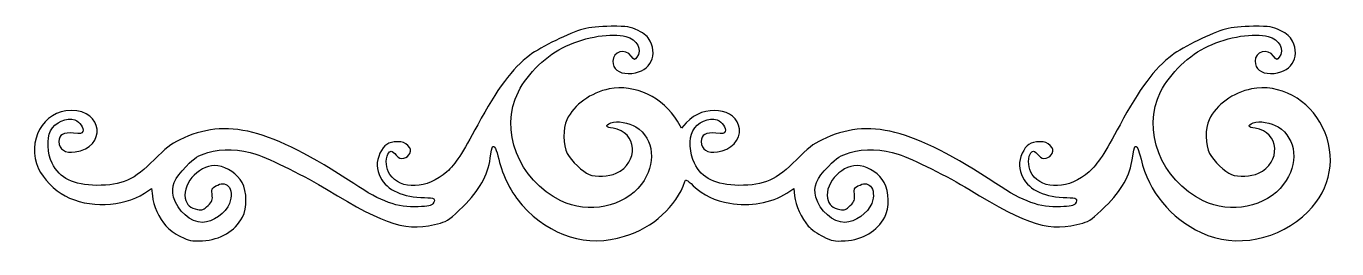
# Model space of a CAD drawing. Header units: centimetres. Extents: x -11.2 to 11.2, y -2 to 1.8.
import ezdxf

# ---------------------------------------------------------------- set-up
doc = ezdxf.new("R2010")
doc.units = ezdxf.units.CM
doc.header["$MEASUREMENT"] = 0
doc.layers.add('Layer 1', color=7, linetype='Continuous')

msp = doc.modelspace()

# ---------------------------------------------------------------- linework, layer by layer
at = {"layer": 'Layer 1'}
msp.add_open_spline([(-8.56077, -1.75366), (-8.65081, -1.70813), (-8.76272, -1.62732), (-8.80945, -1.5741), (-8.80945, -1.5741), (-8.92142, -1.44657), (-9.02471, -1.21672), (-9.03958, -1.06199), (-9.03958, -1.06199), (-9.03958, -1.06199), (-9.05153, -0.93764), (-9.05153, -0.93764), (-9.05153, -0.93764), (-9.05153, -0.93764), (-9.17409, -1.0154), (-9.17409, -1.0154), (-9.17409, -1.0154), (-9.55029, -1.2541), (-10.1298, -1.27435), (-10.52696, -1.06267), (-10.52696, -1.06267), (-10.70831, -0.96601), (-10.90725, -0.7627), (-10.97998, -0.59969), (-10.97998, -0.59969), (-11.19107, -0.1266), (-10.90481, 0.38878), (-10.42719, 0.39556), (-10.42719, 0.39556), (-9.87784, 0.40335), (-9.81557, -0.23124), (-10.3577, -0.31254), (-10.3577, -0.31254), (-10.52564, -0.33772), (-10.6316, -0.26972), (-10.63238, -0.13625), (-10.63238, -0.13625), (-10.63308, -0.01869), (-10.55157, 0.02916), (-10.38585, 0.00845), (-10.38585, 0.00845), (-10.26525, -0.00662), (-10.24, -0.00236), (-10.22548, 0.03546), (-10.22548, 0.03546), (-10.20253, 0.09529), (-10.2748, 0.20117), (-10.36096, 0.23392), (-10.36096, 0.23392), (-10.49732, 0.28577), (-10.70232, 0.19339), (-10.77871, 0.04567), (-10.77871, 0.04567), (-10.84392, -0.08043), (-10.82981, -0.34279), (-10.74912, -0.50473), (-10.74912, -0.50473), (-10.62122, -0.76139), (-10.38156, -0.88021), (-9.98953, -0.88133), (-9.98953, -0.88133), (-9.55463, -0.88258), (-9.34582, -0.78956), (-9.00676, -0.44357), (-9.00676, -0.44357), (-8.81682, -0.24976), (-8.72655, -0.17956), (-8.56904, -0.10321), (-8.56904, -0.10321), (-7.77953, 0.27951), (-7.03761, 0.09214), (-5.6057, -0.85161), (-5.6057, -0.85161), (-5.12646, -1.16747), (-4.86593, -1.26095), (-4.50632, -1.2461), (-4.50632, -1.2461), (-4.3424, -1.23933), (-4.274, -1.22595), (-4.25577, -1.1971), (-4.25577, -1.1971), (-4.20088, -1.11027), (-4.22611, -1.09127), (-4.39629, -1.09127), (-4.39629, -1.09127), (-4.75525, -1.09127), (-5.04172, -0.96066), (-5.1493, -0.74796), (-5.1493, -0.74796), (-5.2214, -0.6054), (-5.22412, -0.47926), (-5.1582, -0.33409), (-5.1582, -0.33409), (-5.09339, -0.19139), (-5.01402, -0.13877), (-4.8636, -0.13877), (-4.8636, -0.13877), (-4.76802, -0.13877), (-4.72848, -0.15295), (-4.67991, -0.20465), (-4.67991, -0.20465), (-4.62696, -0.26101), (-4.62234, -0.28002), (-4.64794, -0.33621), (-4.64794, -0.33621), (-4.6644, -0.37233), (-4.71007, -0.40997), (-4.74944, -0.41985), (-4.74944, -0.41985), (-4.80681, -0.43425), (-4.833, -0.42389), (-4.88137, -0.36767), (-4.88137, -0.36767), (-4.95314, -0.28423), (-4.98584, -0.27983), (-5.02269, -0.34869), (-5.02269, -0.34869), (-5.06979, -0.4367), (-5.05457, -0.60058), (-4.99055, -0.69479), (-4.99055, -0.69479), (-4.80535, -0.96731), (-4.34533, -0.94709), (-4.01879, -0.65208), (-4.01879, -0.65208), (-3.87013, -0.51778), (-3.75379, -0.34065), (-3.49047, 0.15228), (-3.49047, 0.15228), (-3.16801, 0.7559), (-2.89525, 1.12108), (-2.60669, 1.3355), (-2.60669, 1.3355), (-2.40797, 1.48315), (-1.92341, 1.7197), (-1.68987, 1.78305), (-1.68987, 1.78305), (-1.57444, 1.81436), (-1.41784, 1.83014), (-1.21362, 1.83104), (-1.21362, 1.83104), (-0.93162, 1.83228), (-0.89817, 1.82689), (-0.75661, 1.75738), (-0.75661, 1.75738), (-0.64077, 1.70049), (-0.59123, 1.6576), (-0.55156, 1.57984), (-0.55156, 1.57984), (-0.40384, 1.2903), (-0.58118, 1.0254), (-0.92273, 1.0254), (-0.92273, 1.0254), (-1.08468, 1.0254), (-1.18716, 1.10624), (-1.18716, 1.23398), (-1.18716, 1.23398), (-1.18716, 1.40195), (-0.9767, 1.46142), (-0.87187, 1.32306), (-0.87187, 1.32306), (-0.81812, 1.25212), (-0.81574, 1.25159), (-0.77706, 1.30166), (-0.77706, 1.30166), (-0.67769, 1.43026), (-0.76934, 1.60361), (-0.9655, 1.65808), (-0.9655, 1.65808), (-1.20045, 1.72331), (-1.6461, 1.65188), (-1.98608, 1.49449), (-1.98608, 1.49449), (-2.30854, 1.34522), (-2.63806, 1.02875), (-2.79762, 0.71508), (-2.79762, 0.71508), (-3.12891, 0.06384), (-2.7971, -0.78689), (-2.07153, -1.14658), (-2.07153, -1.14658), (-1.60748, -1.37663), (-0.99495, -1.25029), (-0.69972, -0.86364), (-0.69972, -0.86364), (-0.43735, -0.52003), (-0.47865, -0.08414), (-0.79234, 0.11388), (-0.79234, 0.11388), (-0.91537, 0.19155), (-1.11386, 0.22305), (-1.22024, 0.1818), (-1.22024, 0.1818), (-1.32393, 0.14159), (-1.31028, 0.10865), (-1.18284, 0.09155), (-1.18284, 0.09155), (-0.77034, 0.03622), (-0.73323, -0.49912), (-1.12973, -0.67451), (-1.12973, -0.67451), (-1.26067, -0.73243), (-1.47133, -0.7428), (-1.59045, -0.69718), (-1.59045, -0.69718), (-1.69541, -0.65699), (-1.89685, -0.46273), (-1.96251, -0.33839), (-1.96251, -0.33839), (-2.03699, -0.19736), (-2.04129, 0.09449), (-1.97099, 0.23761), (-1.97099, 0.23761), (-1.8445, 0.49517), (-1.56439, 0.69865), (-1.24645, 0.76395), (-1.24645, 0.76395), (-0.82105, 0.85132), (-0.32102, 0.6133), (-0.08341, 0.21033), (-0.08341, 0.21033), (-0.08341, 0.21033), (-0.01623, 0.0964), (-0.01623, 0.0964), (-0.01623, 0.0964), (-0.01623, 0.0964), (0.06637, 0.18658), (0.06637, 0.18658), (0.06637, 0.18658), (0.36315, 0.51055), (0.92833, 0.44541), (0.97275, 0.08212), (0.97275, 0.08212), (0.9955, -0.10396), (0.82988, -0.27747), (0.59605, -0.31254), (0.59605, -0.31254), (0.42811, -0.33772), (0.32215, -0.26972), (0.32137, -0.13625), (0.32137, -0.13625), (0.32067, -0.01869), (0.40218, 0.02916), (0.5679, 0.00845), (0.5679, 0.00845), (0.6885, -0.00662), (0.71375, -0.00236), (0.72827, 0.03546), (0.72827, 0.03546), (0.75122, 0.09529), (0.67895, 0.20117), (0.59279, 0.23392), (0.59279, 0.23392), (0.45643, 0.28577), (0.25143, 0.19339), (0.17504, 0.04567), (0.17504, 0.04567), (0.10983, -0.08043), (0.12394, -0.34279), (0.20463, -0.50473), (0.20463, -0.50473), (0.33253, -0.76139), (0.57219, -0.88021), (0.96422, -0.88133), (0.96422, -0.88133), (1.39912, -0.88258), (1.60793, -0.78956), (1.94699, -0.44357), (1.94699, -0.44357), (2.13693, -0.24976), (2.2272, -0.17956), (2.38471, -0.10321), (2.38471, -0.10321), (3.17422, 0.27951), (3.91614, 0.09214), (5.34805, -0.85161), (5.34805, -0.85161), (5.82729, -1.16747), (6.08782, -1.26095), (6.44743, -1.2461), (6.44743, -1.2461), (6.61135, -1.23933), (6.67975, -1.22595), (6.69798, -1.1971), (6.69798, -1.1971), (6.75287, -1.11027), (6.72764, -1.09127), (6.55746, -1.09127), (6.55746, -1.09127), (6.1985, -1.09127), (5.91203, -0.96066), (5.80445, -0.74796), (5.80445, -0.74796), (5.73235, -0.6054), (5.72963, -0.47926), (5.79555, -0.33409), (5.79555, -0.33409), (5.86036, -0.19139), (5.93973, -0.13877), (6.09015, -0.13877), (6.09015, -0.13877), (6.18573, -0.13877), (6.22527, -0.15295), (6.27384, -0.20465), (6.27384, -0.20465), (6.32679, -0.26101), (6.33141, -0.28002), (6.30581, -0.33621), (6.30581, -0.33621), (6.28935, -0.37233), (6.24368, -0.40997), (6.20431, -0.41985), (6.20431, -0.41985), (6.14694, -0.43425), (6.12075, -0.42389), (6.07238, -0.36767), (6.07238, -0.36767), (6.00061, -0.28423), (5.96791, -0.27983), (5.93106, -0.34869), (5.93106, -0.34869), (5.88396, -0.4367), (5.89918, -0.60058), (5.9632, -0.69479), (5.9632, -0.69479), (6.1484, -0.96731), (6.60842, -0.94709), (6.93496, -0.65208), (6.93496, -0.65208), (7.08362, -0.51778), (7.19996, -0.34065), (7.46328, 0.15228), (7.46328, 0.15228), (7.78574, 0.7559), (8.0585, 1.12108), (8.34706, 1.3355), (8.34706, 1.3355), (8.54578, 1.48315), (9.03034, 1.7197), (9.26388, 1.78305), (9.26388, 1.78305), (9.37931, 1.81436), (9.53591, 1.83014), (9.74013, 1.83104), (9.74013, 1.83104), (10.02213, 1.83228), (10.05558, 1.82689), (10.19714, 1.75738), (10.19714, 1.75738), (10.31298, 1.70049), (10.36252, 1.6576), (10.40219, 1.57984), (10.40219, 1.57984), (10.54991, 1.2903), (10.37257, 1.0254), (10.03102, 1.0254), (10.03102, 1.0254), (9.86907, 1.0254), (9.76659, 1.10624), (9.76659, 1.23398), (9.76659, 1.23398), (9.76659, 1.40195), (9.97705, 1.46142), (10.08188, 1.32306), (10.08188, 1.32306), (10.13563, 1.25212), (10.13801, 1.25159), (10.17669, 1.30166), (10.17669, 1.30166), (10.27606, 1.43026), (10.18441, 1.60361), (9.98825, 1.65808), (9.98825, 1.65808), (9.7533, 1.72331), (9.30765, 1.65188), (8.96767, 1.49449), (8.96767, 1.49449), (8.64521, 1.34522), (8.31569, 1.02875), (8.15613, 0.71508), (8.15613, 0.71508), (7.82484, 0.06384), (8.15665, -0.78689), (8.88222, -1.14658), (8.88222, -1.14658), (9.34627, -1.37663), (9.9588, -1.25029), (10.25403, -0.86364), (10.25403, -0.86364), (10.5164, -0.52003), (10.4751, -0.08414), (10.16141, 0.11388), (10.16141, 0.11388), (10.03838, 0.19155), (9.83989, 0.22305), (9.73351, 0.1818), (9.73351, 0.1818), (9.62982, 0.14159), (9.64347, 0.10865), (9.77091, 0.09155), (9.77091, 0.09155), (10.18341, 0.03622), (10.22052, -0.49912), (9.82402, -0.67451), (9.82402, -0.67451), (9.69308, -0.73243), (9.48242, -0.7428), (9.3633, -0.69718), (9.3633, -0.69718), (9.25834, -0.65699), (9.0569, -0.46273), (8.99124, -0.33839), (8.99124, -0.33839), (8.91676, -0.19736), (8.91246, 0.09449), (8.98276, 0.23761), (8.98276, 0.23761), (9.10925, 0.49517), (9.38936, 0.69865), (9.7073, 0.76395), (9.7073, 0.76395), (10.17503, 0.86002), (10.69142, 0.58171), (10.91874, 0.11105), (10.91874, 0.11105), (11.16021, -0.3889), (11.06555, -0.9337), (10.6681, -1.33145), (10.6681, -1.33145), (10.18382, -1.8161), (9.43255, -1.96332), (8.84894, -1.68794), (8.84894, -1.68794), (8.32037, -1.43854), (7.95304, -0.99087), (7.82183, -0.43619), (7.82183, -0.43619), (7.7813, -0.26486), (7.74558, -0.19303), (7.71575, -0.22287), (7.71575, -0.22287), (7.71023, -0.22838), (7.69293, -0.31589), (7.6773, -0.41734), (7.6773, -0.41734), (7.63049, -0.72122), (7.49719, -0.95766), (7.21259, -1.24163), (7.21259, -1.24163), (7.00348, -1.45029), (6.94898, -1.49025), (6.82664, -1.52463), (6.82664, -1.52463), (6.268, -1.68159), (5.91039, -1.57541), (4.88502, -0.94814), (4.88502, -0.94814), (4.5429, -0.73885), (3.92541, -0.43176), (3.68117, -0.34945), (3.68117, -0.34945), (3.41722, -0.26049), (3.0981, -0.25013), (2.85897, -0.32276), (2.85897, -0.32276), (2.68783, -0.37475), (2.64563, -0.40165), (2.49032, -0.55777), (2.49032, -0.55777), (2.28474, -0.76442), (2.22824, -0.90322), (2.27659, -1.08278), (2.27659, -1.08278), (2.3384, -1.31231), (2.57094, -1.51551), (2.7701, -1.51402), (2.7701, -1.51402), (2.94098, -1.51274), (3.16799, -1.35208), (3.2297, -1.18876), (3.2297, -1.18876), (3.27282, -1.07463), (3.26391, -0.94621), (3.20945, -0.89693), (3.20945, -0.89693), (3.14968, -0.84284), (3.09234, -0.84159), (2.99438, -0.89225), (2.99438, -0.89225), (2.92583, -0.92769), (2.92008, -0.94119), (2.93286, -1.03649), (2.93286, -1.03649), (2.94523, -1.1287), (2.93664, -1.15195), (2.86305, -1.22554), (2.86305, -1.22554), (2.79078, -1.29781), (2.76599, -1.30732), (2.68447, -1.2941), (2.68447, -1.2941), (2.56345, -1.27446), (2.49585, -1.2126), (2.47521, -1.10259), (2.47521, -1.10259), (2.4234, -0.8264), (2.74692, -0.50459), (3.03322, -0.54753), (3.03322, -0.54753), (3.18709, -0.5706), (3.36559, -0.69456), (3.44303, -0.83213), (3.44303, -0.83213), (3.53045, -0.9874), (3.53401, -1.26685), (3.45058, -1.4245), (3.45058, -1.4245), (3.32496, -1.66187), (3.07844, -1.80853), (2.77455, -1.82668), (2.77455, -1.82668), (2.58473, -1.83801), (2.55617, -1.83259), (2.39978, -1.7556), (2.39978, -1.7556), (2.30667, -1.70977), (2.19198, -1.6284), (2.14491, -1.57479), (2.14491, -1.57479), (2.03238, -1.44663), (1.92907, -1.21702), (1.91417, -1.06199), (1.91417, -1.06199), (1.91417, -1.06199), (1.90222, -0.93764), (1.90222, -0.93764), (1.90222, -0.93764), (1.90222, -0.93764), (1.77966, -1.0154), (1.77966, -1.0154), (1.77966, -1.0154), (1.5172, -1.18194), (1.14605, -1.24797), (0.80894, -1.18811), (0.80894, -1.18811), (0.5525, -1.14257), (0.35818, -1.04882), (0.18557, -0.88737), (0.18557, -0.88737), (0.0729, -0.78197), (0.05519, -0.77335), (0.04071, -0.81683), (0.04071, -0.81683), (-0.1001, -1.23978), (-0.49826, -1.60213), (-0.98524, -1.75049), (-0.98524, -1.75049), (-1.62547, -1.94554), (-2.24501, -1.75724), (-2.73278, -1.21937), (-2.73278, -1.21937), (-2.90936, -1.02466), (-3.06492, -0.71942), (-3.13192, -0.43619), (-3.13192, -0.43619), (-3.17245, -0.26486), (-3.20817, -0.19303), (-3.238, -0.22287), (-3.238, -0.22287), (-3.24352, -0.22838), (-3.26082, -0.31589), (-3.27645, -0.41734), (-3.27645, -0.41734), (-3.32326, -0.72122), (-3.45656, -0.95766), (-3.74116, -1.24163), (-3.74116, -1.24163), (-3.95027, -1.45029), (-4.00477, -1.49025), (-4.12711, -1.52463), (-4.12711, -1.52463), (-4.68575, -1.68159), (-5.04336, -1.57541), (-6.06873, -0.94814), (-6.06873, -0.94814), (-6.41085, -0.73885), (-7.02834, -0.43176), (-7.27258, -0.34945), (-7.27258, -0.34945), (-7.53653, -0.26049), (-7.85565, -0.25013), (-8.09478, -0.32276), (-8.09478, -0.32276), (-8.26592, -0.37475), (-8.30812, -0.40165), (-8.46343, -0.55777), (-8.46343, -0.55777), (-8.66901, -0.76442), (-8.72551, -0.90322), (-8.67715, -1.08278), (-8.67715, -1.08278), (-8.61535, -1.31231), (-8.38281, -1.51551), (-8.18365, -1.51402), (-8.18365, -1.51402), (-8.01277, -1.51274), (-7.78576, -1.35208), (-7.72405, -1.18876), (-7.72405, -1.18876), (-7.68093, -1.07463), (-7.68984, -0.94621), (-7.7443, -0.89693), (-7.7443, -0.89693), (-7.80407, -0.84284), (-7.86141, -0.84159), (-7.95937, -0.89225), (-7.95937, -0.89225), (-8.02792, -0.92769), (-8.03367, -0.94119), (-8.02089, -1.03649), (-8.02089, -1.03649), (-8.00852, -1.1287), (-8.01711, -1.15195), (-8.0907, -1.22554), (-8.0907, -1.22554), (-8.16297, -1.29781), (-8.18776, -1.30732), (-8.26928, -1.2941), (-8.26928, -1.2941), (-8.3903, -1.27446), (-8.4579, -1.2126), (-8.47854, -1.10259), (-8.47854, -1.10259), (-8.53035, -0.8264), (-8.20683, -0.50459), (-7.92053, -0.54753), (-7.92053, -0.54753), (-7.76666, -0.5706), (-7.58816, -0.69456), (-7.51072, -0.83213), (-7.51072, -0.83213), (-7.4233, -0.9874), (-7.41974, -1.26685), (-7.50317, -1.4245), (-7.50317, -1.4245), (-7.63064, -1.66536), (-7.87627, -1.80979), (-8.18539, -1.82562), (-8.18539, -1.82562), (-8.38108, -1.83564), (-8.40942, -1.83021), (-8.56077, -1.75366)], degree=3, knots=[0, 0, 0, 0, 0.00609756, 0.00609756, 0.00609756, 0.00609756, 0.01219512, 0.01219512, 0.01219512, 0.01219512, 0.01829268, 0.01829268, 0.01829268, 0.01829268, 0.02439024, 0.02439024, 0.02439024, 0.02439024, 0.0304878, 0.0304878, 0.0304878, 0.0304878, 0.03658537, 0.03658537, 0.03658537, 0.03658537, 0.04268293, 0.04268293, 0.04268293, 0.04268293, 0.04878049, 0.04878049, 0.04878049, 0.04878049, 0.05487805, 0.05487805, 0.05487805, 0.05487805, 0.06097561, 0.06097561, 0.06097561, 0.06097561, 0.06707317, 0.06707317, 0.06707317, 0.06707317, 0.07317073, 0.07317073, 0.07317073, 0.07317073, 0.07926829, 0.07926829, 0.07926829, 0.07926829, 0.08536585, 0.08536585, 0.08536585, 0.08536585, 0.09146341, 0.09146341, 0.09146341, 0.09146341, 0.09756098, 0.09756098, 0.09756098, 0.09756098, 0.10365854, 0.10365854, 0.10365854, 0.10365854, 0.1097561, 0.1097561, 0.1097561, 0.1097561, 0.11585366, 0.11585366, 0.11585366, 0.11585366, 0.12195122, 0.12195122, 0.12195122, 0.12195122, 0.12804878, 0.12804878, 0.12804878, 0.12804878, 0.13414634, 0.13414634, 0.13414634, 0.13414634, 0.1402439, 0.1402439, 0.1402439, 0.1402439, 0.14634146, 0.14634146, 0.14634146, 0.14634146, 0.15243902, 0.15243902, 0.15243902, 0.15243902, 0.15853659, 0.15853659, 0.15853659, 0.15853659, 0.16463415, 0.16463415, 0.16463415, 0.16463415, 0.17073171, 0.17073171, 0.17073171, 0.17073171, 0.17682927, 0.17682927, 0.17682927, 0.17682927, 0.18292683, 0.18292683, 0.18292683, 0.18292683, 0.18902439, 0.18902439, 0.18902439, 0.18902439, 0.19512195, 0.19512195, 0.19512195, 0.19512195, 0.20121951, 0.20121951, 0.20121951, 0.20121951, 0.20731707, 0.20731707, 0.20731707, 0.20731707, 0.21341463, 0.21341463, 0.21341463, 0.21341463, 0.2195122, 0.2195122, 0.2195122, 0.2195122, 0.22560976, 0.22560976, 0.22560976, 0.22560976, 0.23170732, 0.23170732, 0.23170732, 0.23170732, 0.23780488, 0.23780488, 0.23780488, 0.23780488, 0.24390244, 0.24390244, 0.24390244, 0.24390244, 0.25, 0.25, 0.25, 0.25, 0.25609756, 0.25609756, 0.25609756, 0.25609756, 0.26219512, 0.26219512, 0.26219512, 0.26219512, 0.26829268, 0.26829268, 0.26829268, 0.26829268, 0.27439024, 0.27439024, 0.27439024, 0.27439024, 0.2804878, 0.2804878, 0.2804878, 0.2804878, 0.28658537, 0.28658537, 0.28658537, 0.28658537, 0.29268293, 0.29268293, 0.29268293, 0.29268293, 0.29878049, 0.29878049, 0.29878049, 0.29878049, 0.30487805, 0.30487805, 0.30487805, 0.30487805, 0.31097561, 0.31097561, 0.31097561, 0.31097561, 0.31707317, 0.31707317, 0.31707317, 0.31707317, 0.32317073, 0.32317073, 0.32317073, 0.32317073, 0.32926829, 0.32926829, 0.32926829, 0.32926829, 0.33536585, 0.33536585, 0.33536585, 0.33536585, 0.34146341, 0.34146341, 0.34146341, 0.34146341, 0.34756098, 0.34756098, 0.34756098, 0.34756098, 0.35365854, 0.35365854, 0.35365854, 0.35365854, 0.3597561, 0.3597561, 0.3597561, 0.3597561, 0.36585366, 0.36585366, 0.36585366, 0.36585366, 0.37195122, 0.37195122, 0.37195122, 0.37195122, 0.37804878, 0.37804878, 0.37804878, 0.37804878, 0.38414634, 0.38414634, 0.38414634, 0.38414634, 0.3902439, 0.3902439, 0.3902439, 0.3902439, 0.39634146, 0.39634146, 0.39634146, 0.39634146, 0.40243902, 0.40243902, 0.40243902, 0.40243902, 0.40853659, 0.40853659, 0.40853659, 0.40853659, 0.41463415, 0.41463415, 0.41463415, 0.41463415, 0.42073171, 0.42073171, 0.42073171, 0.42073171, 0.42682927, 0.42682927, 0.42682927, 0.42682927, 0.43292683, 0.43292683, 0.43292683, 0.43292683, 0.43902439, 0.43902439, 0.43902439, 0.43902439, 0.44512195, 0.44512195, 0.44512195, 0.44512195, 0.45121951, 0.45121951, 0.45121951, 0.45121951, 0.45731707, 0.45731707, 0.45731707, 0.45731707, 0.46341463, 0.46341463, 0.46341463, 0.46341463, 0.4695122, 0.4695122, 0.4695122, 0.4695122, 0.47560976, 0.47560976, 0.47560976, 0.47560976, 0.48170732, 0.48170732, 0.48170732, 0.48170732, 0.48780488, 0.48780488, 0.48780488, 0.48780488, 0.49390244, 0.49390244, 0.49390244, 0.49390244, 0.5, 0.5, 0.5, 0.5, 0.50609756, 0.50609756, 0.50609756, 0.50609756, 0.51219512, 0.51219512, 0.51219512, 0.51219512, 0.51829268, 0.51829268, 0.51829268, 0.51829268, 0.52439024, 0.52439024, 0.52439024, 0.52439024, 0.5304878, 0.5304878, 0.5304878, 0.5304878, 0.53658537, 0.53658537, 0.53658537, 0.53658537, 0.54268293, 0.54268293, 0.54268293, 0.54268293, 0.54878049, 0.54878049, 0.54878049, 0.54878049, 0.55487805, 0.55487805, 0.55487805, 0.55487805, 0.56097561, 0.56097561, 0.56097561, 0.56097561, 0.56707317, 0.56707317, 0.56707317, 0.56707317, 0.57317073, 0.57317073, 0.57317073, 0.57317073, 0.57926829, 0.57926829, 0.57926829, 0.57926829, 0.58536585, 0.58536585, 0.58536585, 0.58536585, 0.59146341, 0.59146341, 0.59146341, 0.59146341, 0.59756098, 0.59756098, 0.59756098, 0.59756098, 0.60365854, 0.60365854, 0.60365854, 0.60365854, 0.6097561, 0.6097561, 0.6097561, 0.6097561, 0.61585366, 0.61585366, 0.61585366, 0.61585366, 0.62195122, 0.62195122, 0.62195122, 0.62195122, 0.62804878, 0.62804878, 0.62804878, 0.62804878, 0.63414634, 0.63414634, 0.63414634, 0.63414634, 0.6402439, 0.6402439, 0.6402439, 0.6402439, 0.64634146, 0.64634146, 0.64634146, 0.64634146, 0.65243902, 0.65243902, 0.65243902, 0.65243902, 0.65853659, 0.65853659, 0.65853659, 0.65853659, 0.66463415, 0.66463415, 0.66463415, 0.66463415, 0.67073171, 0.67073171, 0.67073171, 0.67073171, 0.67682927, 0.67682927, 0.67682927, 0.67682927, 0.68292683, 0.68292683, 0.68292683, 0.68292683, 0.68902439, 0.68902439, 0.68902439, 0.68902439, 0.69512195, 0.69512195, 0.69512195, 0.69512195, 0.70121951, 0.70121951, 0.70121951, 0.70121951, 0.70731707, 0.70731707, 0.70731707, 0.70731707, 0.71341463, 0.71341463, 0.71341463, 0.71341463, 0.7195122, 0.7195122, 0.7195122, 0.7195122, 0.72560976, 0.72560976, 0.72560976, 0.72560976, 0.73170732, 0.73170732, 0.73170732, 0.73170732, 0.73780488, 0.73780488, 0.73780488, 0.73780488, 0.74390244, 0.74390244, 0.74390244, 0.74390244, 0.75, 0.75, 0.75, 0.75, 0.75609756, 0.75609756, 0.75609756, 0.75609756, 0.76219512, 0.76219512, 0.76219512, 0.76219512, 0.76829268, 0.76829268, 0.76829268, 0.76829268, 0.77439024, 0.77439024, 0.77439024, 0.77439024, 0.7804878, 0.7804878, 0.7804878, 0.7804878, 0.78658537, 0.78658537, 0.78658537, 0.78658537, 0.79268293, 0.79268293, 0.79268293, 0.79268293, 0.79878049, 0.79878049, 0.79878049, 0.79878049, 0.80487805, 0.80487805, 0.80487805, 0.80487805, 0.81097561, 0.81097561, 0.81097561, 0.81097561, 0.81707317, 0.81707317, 0.81707317, 0.81707317, 0.82317073, 0.82317073, 0.82317073, 0.82317073, 0.82926829, 0.82926829, 0.82926829, 0.82926829, 0.83536585, 0.83536585, 0.83536585, 0.83536585, 0.84146341, 0.84146341, 0.84146341, 0.84146341, 0.84756098, 0.84756098, 0.84756098, 0.84756098, 0.85365854, 0.85365854, 0.85365854, 0.85365854, 0.8597561, 0.8597561, 0.8597561, 0.8597561, 0.86585366, 0.86585366, 0.86585366, 0.86585366, 0.87195122, 0.87195122, 0.87195122, 0.87195122, 0.87804878, 0.87804878, 0.87804878, 0.87804878, 0.88414634, 0.88414634, 0.88414634, 0.88414634, 0.8902439, 0.8902439, 0.8902439, 0.8902439, 0.89634146, 0.89634146, 0.89634146, 0.89634146, 0.90243902, 0.90243902, 0.90243902, 0.90243902, 0.90853659, 0.90853659, 0.90853659, 0.90853659, 0.91463415, 0.91463415, 0.91463415, 0.91463415, 0.92073171, 0.92073171, 0.92073171, 0.92073171, 0.92682927, 0.92682927, 0.92682927, 0.92682927, 0.93292683, 0.93292683, 0.93292683, 0.93292683, 0.93902439, 0.93902439, 0.93902439, 0.93902439, 0.94512195, 0.94512195, 0.94512195, 0.94512195, 0.95121951, 0.95121951, 0.95121951, 0.95121951, 0.95731707, 0.95731707, 0.95731707, 0.95731707, 0.96341463, 0.96341463, 0.96341463, 0.96341463, 0.9695122, 0.9695122, 0.9695122, 0.9695122, 0.97560976, 0.97560976, 0.97560976, 0.97560976, 0.98170732, 0.98170732, 0.98170732, 0.98170732, 0.98780488, 0.98780488, 0.98780488, 0.98780488, 1, 1, 1, 1], dxfattribs=at)

doc.saveas('drawing.dxf')
